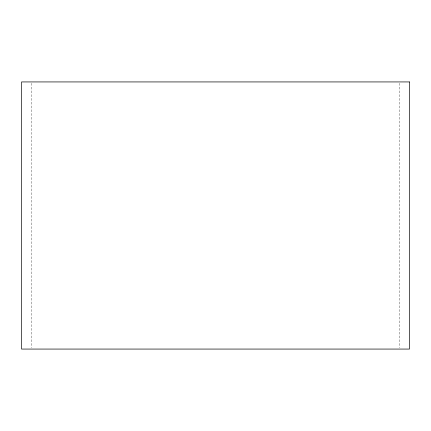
<?xml version="1.0" encoding="UTF-8"?>
<svg xmlns="http://www.w3.org/2000/svg" width="431" height="431" viewBox="0 0 431 431"><rect width="100%" height="100%" fill="white"/><g stroke="black" fill="none" stroke-linecap="round" stroke-linejoin="round"><path stroke-width="0.32" stroke-dasharray="2.15 1.62" d="M399.435 83.28L399.435 347.72M31.565 83.28L31.565 347.72"/><path stroke-width="0.65" d="M409.45 81.933L21.55 81.933L21.55 349.067L409.45 349.067L409.45 81.933"/></g></svg>
